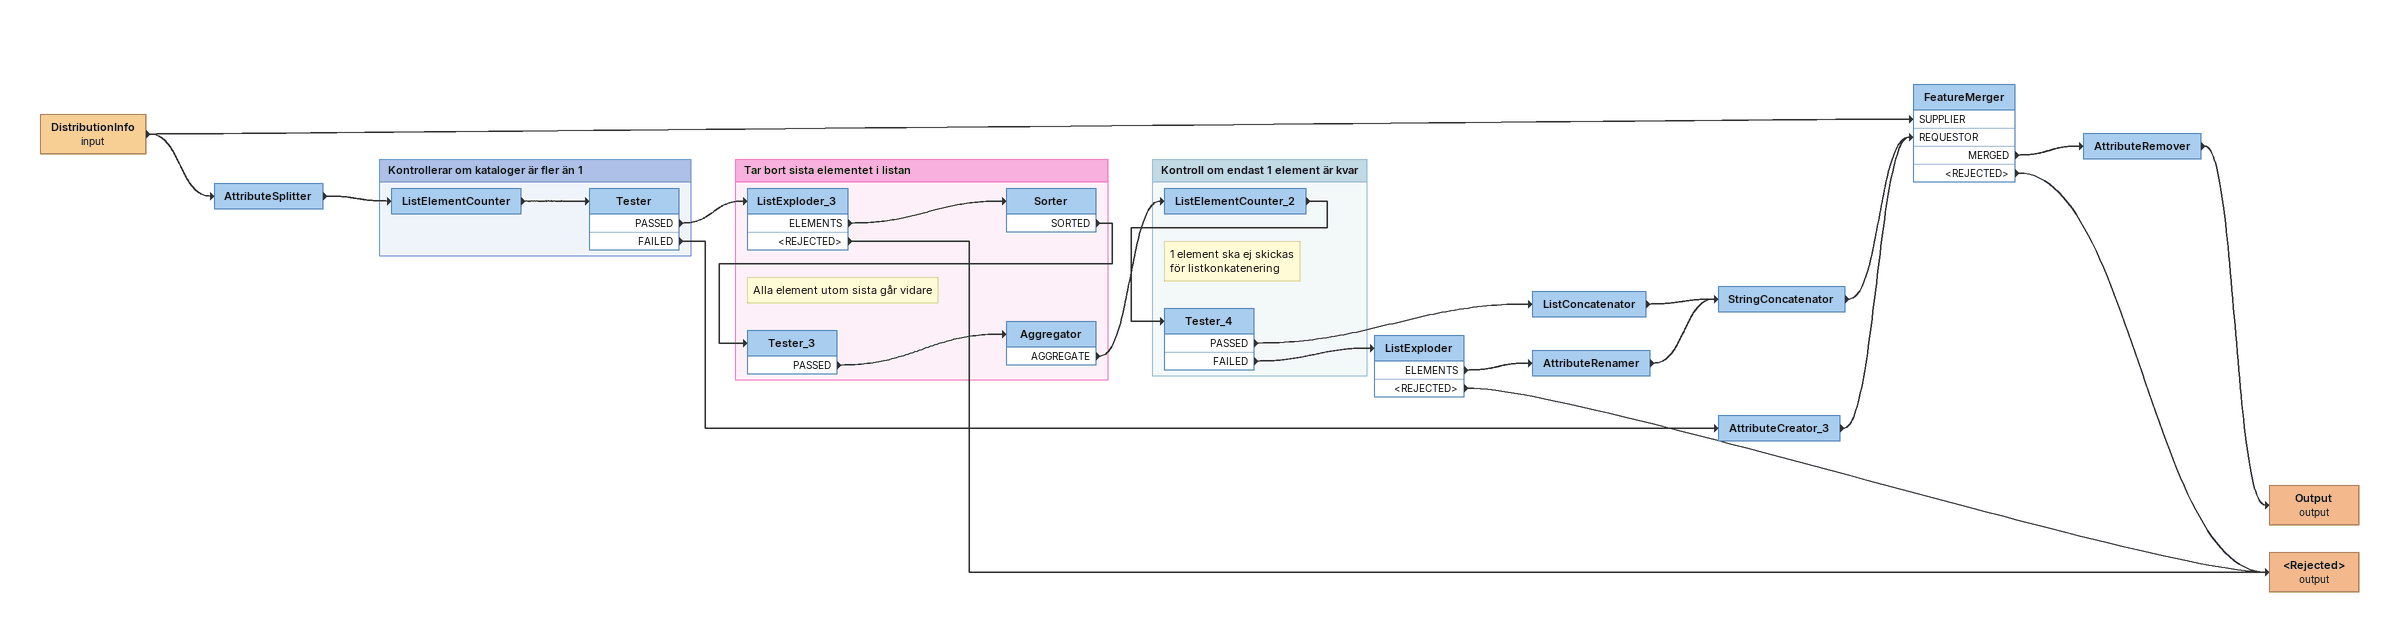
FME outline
DistributionInfo (input)
    -> AttributeSplitter
    -> FeatureMerger [SUPPLIER]
AttributeSplitter
    -> ListElementCounter
ListConcatenator
    -> StringConcatenator
ListExploder
    ELEMENTS -> AttributeRenamer
    <REJECTED> -> <Rejected> (output)
AttributeRenamer
    -> StringConcatenator
StringConcatenator
    -> FeatureMerger [REQUESTOR]
AttributeCreator_3
    -> FeatureMerger [REQUESTOR]
FeatureMerger
    MERGED -> AttributeRemover
    <REJECTED> -> <Rejected> (output)
AttributeRemover
    -> Output (output)
Output (output)
<Rejected> (output)

Bookmark: Kontrollerar om kataloger är fler än 1
ListElementCounter
    -> Tester
Tester
    PASSED -> ListExploder_3
    FAILED -> AttributeCreator_3

Bookmark: Tar bort sista elementet i listan
ListExploder_3
    ELEMENTS -> Sorter
    <REJECTED> -> <Rejected> (output)
Sorter
    SORTED -> Tester_3
Note: Alla element utom sista går vidare
Tester_3
    PASSED -> Aggregator
Aggregator
    AGGREGATE -> ListElementCounter_2

Bookmark: Kontroll om endast 1 element är kvar
ListElementCounter_2
    -> Tester_4
Note: 1 element ska ej skickas / för listkonkatenering
Tester_4
    PASSED -> ListConcatenator
    FAILED -> ListExploder
